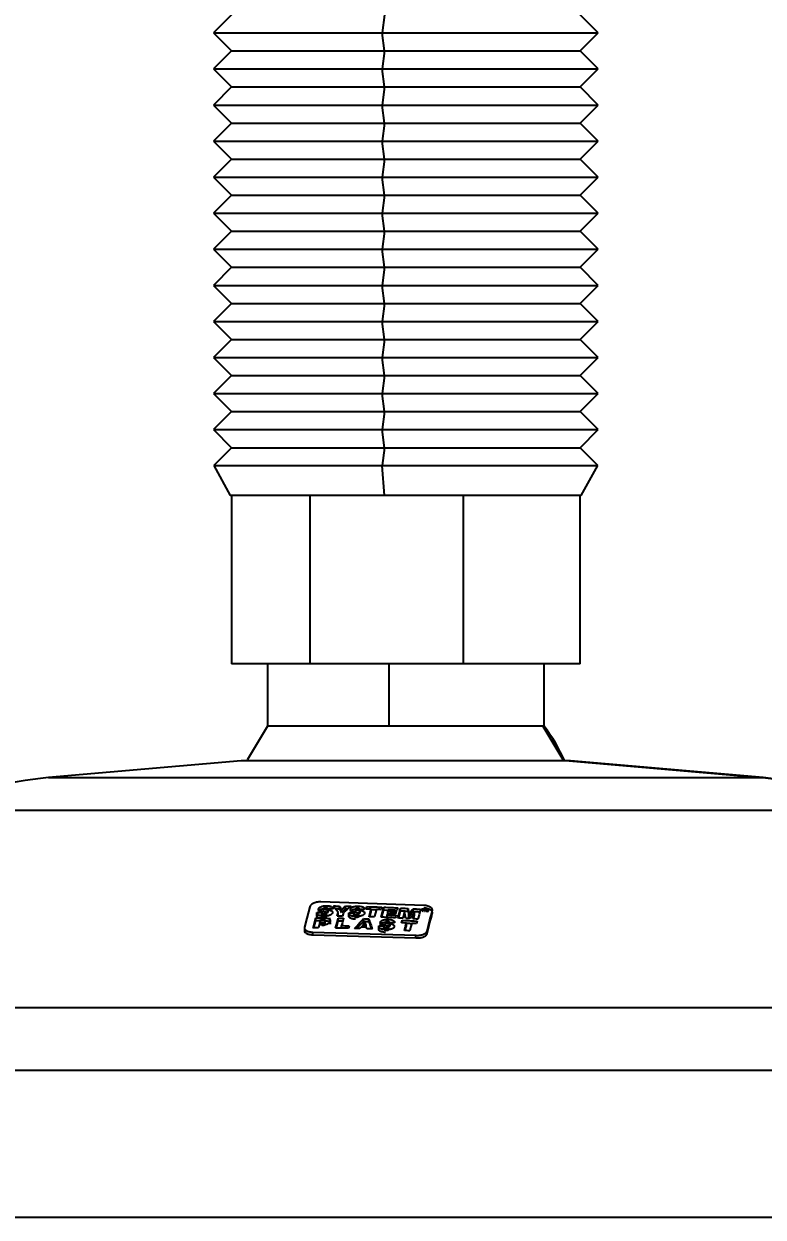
# Model space of a CAD drawing. Header units: millimetres. Extents: x 10 to 584, y 10 to 410.
# Drawn here: x 354.055 to 356.106, y 225.778 to 229.087 of the extents above; entities that cross this region are included whole.
import ezdxf

# ---------------------------------------------------------------- set-up
doc = ezdxf.new("R2010")
doc.units = ezdxf.units.MM
doc.layers.add('2', color=1, linetype='Continuous')
doc.styles.add('SLDTEXTSTYLE0', font='TXT', dxfattribs={"width": 0.7})
doc.dimstyles.new('SLDDIMSTYLE0', dxfattribs={"dimtxt": 3.5, "dimasz": 3.5, "dimexe": 0, "dimexo": 0.0625, "dimgap": 0.875, "dimtad": 1, "dimlfac": 15, "dimrnd": 1e-09, "dimzin": 12, "dimdsep": 46, "dimtxsty": 'SLDTEXTSTYLE0', "dimsah": 1, "dimcen": 0.09, "dimadec": 0, "dimazin": 3, "dimtfac": 1, "dimtofl": 0, "dimtmove": 0, "dimatfit": 3, "dimfxl": 0, "dimfrac": 2, "dimtolj": 1, "dimtzin": 12, "dimarcsym": 0})

# ---------------------------------------------------------------- blocks, each defined once
blk = doc.blocks.new('_D_1')
at = {"layer": '2', "color": 1}
for p, q in [((300.7018, 291.645), (391.2447, 291.645)), ((390.2447, 225.7783), (390.2447, 291.645)), ((264.8185, 225.7783), (391.2447, 225.7783))]:
    blk.add_line(p, q, dxfattribs=at)
for points in [[(390.2447, 291.645), (389.7062, 288.145), (390.7832, 288.145)], [(390.2447, 225.7783), (390.7832, 229.2783), (389.7062, 229.2783)]]:
    blk.add_solid(points, dxfattribs=at)
at = {"layer": '2', "color": 1, "char_height": 3.5, "attachment_point": 1, "rotation": 90, "style": 'SLDTEXTSTYLE0'}
for s, insert in [('50', (385.7184, 263.2932)), ('%%p', (385.733, 259.9537)), ('1000', (385.7184, 248.3064))]:
    blk.add_mtext(s, dxfattribs=dict(at, insert=insert))

msp = doc.modelspace()

# ---------------------------------------------------------------- linework, layer by layer
at = {"color": 7, "linetype": 'Continuous', "lineweight": 25}
for p, q in [((354.63116, 229.11165), (354.58116, 229.06165)), ((355.0554, 229.11165), (355.04929, 229.06165)), ((355.64783, 229.06165), (355.59783, 229.11165)), ((354.58116, 229.06165), (354.63116, 229.01165)), ((354.58116, 229.06165), (355.04929, 229.06165)), ((355.0554, 229.01165), (355.04929, 229.06165)), ((355.04929, 229.06165), (355.64783, 229.06165)), ((355.59783, 229.01165), (355.64783, 229.06165)), ((354.63116, 229.01165), (354.58116, 228.96165)), ((354.63116, 229.01165), (355.0554, 229.01165)), ((355.0554, 229.01165), (355.04929, 228.96165)), ((355.0554, 229.01165), (355.59783, 229.01165)), ((355.64783, 228.96165), (355.59783, 229.01165)), ((354.58116, 228.96165), (354.63116, 228.91165)), ((354.58116, 228.96165), (355.04929, 228.96165)), ((355.04929, 228.96165), (355.64783, 228.96165)), ((355.0554, 228.91165), (355.04929, 228.96165)), ((355.59783, 228.91165), (355.64783, 228.96165)), ((354.63116, 228.91165), (354.58116, 228.86165)), ((354.63116, 228.91165), (355.0554, 228.91165)), ((355.0554, 228.91165), (355.04929, 228.86165)), ((355.0554, 228.91165), (355.59783, 228.91165)), ((355.64783, 228.86165), (355.59783, 228.91165)), ((354.58116, 228.86165), (354.63116, 228.81165)), ((354.58116, 228.86165), (355.04929, 228.86165)), ((355.04929, 228.86165), (355.64783, 228.86165)), ((355.0554, 228.81165), (355.04929, 228.86165)), ((355.59783, 228.81165), (355.64783, 228.86165)), ((354.63116, 228.81165), (354.58116, 228.76165)), ((354.63116, 228.81165), (355.0554, 228.81165)), ((355.0554, 228.81165), (355.04929, 228.76165)), ((355.0554, 228.81165), (355.59783, 228.81165)), ((355.64783, 228.76165), (355.59783, 228.81165)), ((354.58116, 228.76165), (354.63116, 228.71165)), ((354.58116, 228.76165), (355.04929, 228.76165)), ((355.04929, 228.76165), (355.64783, 228.76165)), ((355.0554, 228.71165), (355.04929, 228.76165)), ((355.59783, 228.71165), (355.64783, 228.76165)), ((354.63116, 228.71165), (354.58116, 228.66165)), ((354.63116, 228.71165), (355.0554, 228.71165)), ((355.0554, 228.71165), (355.04929, 228.66165)), ((355.0554, 228.71165), (355.59783, 228.71165)), ((355.64783, 228.66165), (355.59783, 228.71165)), ((354.58116, 228.66165), (354.63116, 228.61165)), ((354.58116, 228.66165), (355.04929, 228.66165)), ((355.0554, 228.61165), (355.04929, 228.66165)), ((355.04929, 228.66165), (355.64783, 228.66165)), ((355.59783, 228.61165), (355.64783, 228.66165)), ((354.63116, 228.61165), (354.58116, 228.56165)), ((354.63116, 228.61165), (355.0554, 228.61165)), ((355.0554, 228.61165), (355.04929, 228.56165)), ((355.0554, 228.61165), (355.59783, 228.61165)), ((355.64783, 228.56165), (355.59783, 228.61165)), ((354.58116, 228.56165), (354.63116, 228.51165)), ((354.58116, 228.56165), (355.04929, 228.56165)), ((355.04929, 228.56165), (355.64783, 228.56165)), ((355.0554, 228.51165), (355.04929, 228.56165)), ((355.59783, 228.51165), (355.64783, 228.56165)), ((354.63116, 228.51165), (354.58116, 228.46165)), ((354.63116, 228.51165), (355.0554, 228.51165)), ((355.0554, 228.51165), (355.04929, 228.46165)), ((355.0554, 228.51165), (355.59783, 228.51165)), ((355.64783, 228.46165), (355.59783, 228.51165)), ((354.58116, 228.46165), (354.63116, 228.41165)), ((354.58116, 228.46165), (355.04929, 228.46165)), ((355.04929, 228.46165), (355.64783, 228.46165)), ((355.0554, 228.41165), (355.04929, 228.46165)), ((355.59783, 228.41165), (355.64783, 228.46165)), ((354.63116, 228.41165), (354.58116, 228.36165)), ((354.63116, 228.41165), (355.0554, 228.41165)), ((355.0554, 228.41165), (355.04929, 228.36165)), ((355.0554, 228.41165), (355.59783, 228.41165)), ((355.64783, 228.36165), (355.59783, 228.41165)), ((354.58116, 228.36165), (354.63116, 228.31165)), ((354.58116, 228.36165), (355.04929, 228.36165)), ((355.04929, 228.36165), (355.64783, 228.36165)), ((355.0554, 228.31165), (355.04929, 228.36165)), ((355.59783, 228.31165), (355.64783, 228.36165)), ((354.63116, 228.31165), (354.58116, 228.26165)), ((354.63116, 228.31165), (355.0554, 228.31165)), ((355.0554, 228.31165), (355.04929, 228.26165)), ((355.0554, 228.31165), (355.59783, 228.31165)), ((355.64783, 228.26165), (355.59783, 228.31165)), ((354.58116, 228.26165), (354.63116, 228.21165)), ((354.58116, 228.26165), (355.04929, 228.26165)), ((355.0554, 228.21165), (355.04929, 228.26165)), ((355.04929, 228.26165), (355.64783, 228.26165)), ((355.59783, 228.21165), (355.64783, 228.26165)), ((354.63116, 228.21165), (354.58116, 228.16165)), ((354.63116, 228.21165), (355.0554, 228.21165)), ((355.0554, 228.21165), (355.04929, 228.16165)), ((355.0554, 228.21165), (355.59783, 228.21165)), ((355.64783, 228.16165), (355.59783, 228.21165)), ((354.58116, 228.16165), (354.63116, 228.11165)), ((354.58116, 228.16165), (355.04929, 228.16165)), ((355.04929, 228.16165), (355.64783, 228.16165)), ((355.0554, 228.11165), (355.04929, 228.16165)), ((355.59783, 228.11165), (355.64783, 228.16165)), ((354.63116, 228.11165), (354.58116, 228.06165)), ((354.63116, 228.11165), (355.0554, 228.11165)), ((355.0554, 228.11165), (355.04929, 228.06165)), ((355.0554, 228.11165), (355.59783, 228.11165)), ((355.64783, 228.06165), (355.59783, 228.11165)), ((354.58116, 228.06165), (354.63116, 228.01165)), ((354.58116, 228.06165), (355.04929, 228.06165)), ((355.0554, 228.01165), (355.04929, 228.06165)), ((355.04929, 228.06165), (355.64783, 228.06165)), ((355.59783, 228.01165), (355.64783, 228.06165)), ((354.63116, 228.01165), (354.58116, 227.96165)), ((354.63116, 228.01165), (355.0554, 228.01165)), ((355.0554, 228.01165), (355.04929, 227.96165)), ((355.0554, 228.01165), (355.59783, 228.01165)), ((355.64783, 227.96165), (355.59783, 228.01165)), ((354.58116, 227.96165), (354.63116, 227.91165)), ((354.58116, 227.96165), (355.04929, 227.96165)), ((355.04929, 227.96165), (355.64783, 227.96165)), ((355.0554, 227.91165), (355.04929, 227.96165)), ((355.59783, 227.91165), (355.64783, 227.96165)), ((354.63116, 227.91165), (354.58184, 227.86233)), ((354.63116, 227.91165), (355.0554, 227.91165)), ((355.0554, 227.91165), (355.04937, 227.86233)), ((355.0554, 227.91165), (355.59783, 227.91165)), ((355.64714, 227.86233), (355.59783, 227.91165)), ((354.58184, 227.86233), (354.62783, 227.77938)), ((354.58184, 227.86233), (355.04937, 227.86233)), ((355.05499, 227.77938), (355.04937, 227.86233)), ((355.04937, 227.86233), (355.64714, 227.86233)), ((355.60116, 227.77938), (355.64714, 227.86233)), ((355.05499, 227.77938), (354.62783, 227.77938)), ((354.63116, 227.77938), (354.63116, 227.31271)), ((354.84903, 227.31271), (354.84903, 227.77938)), ((355.60116, 227.77938), (355.05499, 227.77938)), ((355.27399, 227.77938), (355.27399, 227.31271)), ((355.59783, 227.31271), (355.59783, 227.77938)), ((354.84903, 227.31271), (354.63116, 227.31271)), ((354.73116, 227.31271), (354.73116, 227.13938)), ((355.27399, 227.31271), (354.84903, 227.31271)), ((355.06763, 227.31271), (355.06763, 227.13938)), ((355.59783, 227.31271), (355.27399, 227.31271)), ((355.49783, 227.13938), (355.49783, 227.31271)), ((355.06763, 227.13938), (354.73116, 227.13938)), ((355.49495, 227.13938), (355.06763, 227.13938)), ((355.49783, 227.13938), (355.49495, 227.13938)), ((354.65788, 227.04353), (354.12348, 226.99678)), ((355.56768, 227.04353), (354.65788, 227.04353)), ((355.56768, 227.04353), (356.09807, 226.99678)), ((355.57111, 227.04353), (355.56768, 227.04353)), ((356.1055, 226.99678), (355.57111, 227.04353)), ((354.86801, 226.61533), (354.86801, 226.62269)), ((354.86958, 226.62279), (354.86958, 226.61702)), ((355.16476, 226.64272), (354.87878, 226.65257)), ((354.88262, 226.62177), (354.88262, 226.61442)), ((354.88279, 226.61351), (354.88279, 226.62087)), ((354.88668, 226.62642), (354.88668, 226.63378)), ((354.89962, 226.62288), (354.89962, 226.63024)), ((354.92388, 226.61309), (354.92654, 226.62331)), ((354.92654, 226.61596), (354.92654, 226.62331)), ((354.93056, 226.63349), (354.93056, 226.64085)), ((354.93586, 226.62317), (354.93586, 226.63053)), ((354.94126, 226.62312), (354.9386, 226.6129)), ((354.94682, 226.63327), (354.94682, 226.64062)), ((354.94682, 226.63327), (354.95388, 226.63315)), ((354.95663, 226.6146), (354.95663, 226.62195)), ((354.9582, 226.62206), (354.9582, 226.61668)), ((354.9753, 226.62533), (354.9753, 226.63269)), ((354.98824, 226.6215), (354.98824, 226.62885)), ((355.00468, 226.63214), (355.00652, 226.63924)), ((355.00652, 226.63188), (355.00652, 226.63924)), ((355.01806, 226.62436), (355.01806, 226.63171)), ((355.05312, 226.63019), (355.05312, 226.63755)), ((355.05312, 226.63019), (355.06595, 226.62962)), ((355.066, 226.62982), (355.0651, 226.62638)), ((355.0651, 226.61972), (355.0651, 226.62638)), ((355.0998, 226.62797), (355.0998, 226.63532)), ((355.1112, 226.62467), (355.10651, 226.607)), ((355.11494, 226.60652), (355.1112, 226.62467)), ((355.12075, 226.6268), (355.12075, 226.63415)), ((355.13454, 226.62597), (355.13454, 226.63333)), ((355.13898, 226.62302), (355.13884, 226.62303)), ((355.13898, 226.61567), (355.13898, 226.62302)), ((355.15836, 226.63212), (355.15815, 226.63131)), ((355.15836, 226.63129), (355.15836, 226.63212)), ((355.1612, 226.62706), (355.1612, 226.6311)), ((355.16631, 226.63075), (355.16653, 226.63155)), ((355.16784, 226.6266), (355.16784, 226.63146)), ((355.1695, 226.63031), (355.17053, 226.62641)), ((355.17194, 226.62785), (355.17095, 226.63124)), ((355.17095, 226.62638), (355.17095, 226.63124)), ((355.17194, 226.62631), (355.17194, 226.62785)), ((355.17465, 226.62879), (355.17465, 226.63098)), ((355.17557, 226.62605), (355.17557, 226.62988)), ((355.18805, 226.61968), (355.18805, 226.62703)), ((354.85763, 226.57994), (354.86484, 226.6077)), ((354.85954, 226.57995), (354.86484, 226.60035)), ((354.86484, 226.60035), (354.86484, 226.6077)), ((354.86484, 226.60035), (354.87766, 226.60035)), ((354.87454, 226.58835), (354.87236, 226.57995)), ((354.87772, 226.60059), (354.87625, 226.59496)), ((354.87625, 226.58835), (354.87625, 226.59496)), ((354.88831, 226.60033), (354.88947, 226.60033)), ((354.88947, 226.60033), (354.88947, 226.60769)), ((354.89054, 226.59052), (354.89054, 226.59787)), ((354.90419, 226.59745), (354.90419, 226.60779)), ((354.92579, 226.61307), (354.92654, 226.61596)), ((354.92687, 226.60003), (354.92687, 226.60738)), ((354.97123, 226.62072), (354.97123, 226.61337)), ((354.97141, 226.61246), (354.97141, 226.61981)), ((354.98466, 226.61264), (354.98466, 226.62)), ((354.99515, 226.58204), (354.99515, 226.58803)), ((354.99724, 226.59855), (354.99724, 226.60591)), ((355.00213, 226.59642), (355.00199, 226.59642)), ((355.00419, 226.58177), (355.00419, 226.58775)), ((355.01163, 226.59811), (355.01163, 226.60546)), ((355.05812, 226.58893), (355.05812, 226.59629)), ((355.06338, 226.6198), (355.06249, 226.61636)), ((355.06249, 226.609), (355.06249, 226.61636)), ((355.06805, 226.58966), (355.06805, 226.59278)), ((355.06922, 226.5887), (355.06922, 226.59255)), ((355.07106, 226.58482), (355.07106, 226.59218)), ((355.10462, 226.59405), (355.10462, 226.6014)), ((355.11616, 226.58623), (355.11616, 226.59359)), ((355.12334, 226.61755), (355.12347, 226.61755)), ((355.12334, 226.6102), (355.12334, 226.61755)), ((355.12334, 226.6102), (355.12347, 226.61019)), ((355.12347, 226.61019), (355.12347, 226.61755)), ((354.85678, 226.56867), (355.14276, 226.55967)), ((354.85678, 226.56131), (354.85678, 226.56867)), ((354.85678, 226.56131), (355.14276, 226.55231)), ((354.93623, 226.57919), (354.93623, 226.58654)), ((354.95738, 226.58616), (354.95553, 226.57905)), ((355.03945, 226.57855), (355.03945, 226.58591)), ((355.04102, 226.58602), (355.04102, 226.58059)), ((355.05405, 226.58438), (355.05405, 226.57702)), ((355.05423, 226.5761), (355.05423, 226.58346)), ((355.06748, 226.57602), (355.06748, 226.58338)), ((355.14276, 226.55231), (355.14276, 226.55967)), ((355.17334, 226.56427), (355.17334, 226.57162)), ((352.64178, 226.35981), (357.42439, 226.35981)), ((352.44783, 226.18554), (357.76115, 226.18554)), ((352.44783, 225.77832), (357.76115, 225.77832))]:
    msp.add_line(p, q, dxfattribs=at)
at = {"color": 59, "linetype": 'Continuous', "lineweight": 25}
for p, q in [((354.12348, 226.99678), (356.09807, 226.99678)), ((356.09807, 226.99678), (356.1055, 226.99678)), ((353.78802, 226.90689), (356.43101, 226.90689)), ((354.98273, 226.63428), (354.98273, 226.64056)), ((354.88194, 226.58833), (354.88194, 226.59494)), ((354.88929, 226.61288), (354.88929, 226.61883)), ((354.97791, 226.61164), (354.97791, 226.61763)), ((355.06555, 226.59773), (355.06555, 226.60402)), ((355.06073, 226.57514), (355.06073, 226.58114))]:
    msp.add_line(p, q, dxfattribs=at)
at = {"color": 7, "linetype": 'Continuous', "lineweight": 25, "flags": 128}
for points in [[(354.73116, 227.13938), (354.67563, 227.0475), (354.67382, 227.04353)], [(354.84819, 226.63854), (354.83996, 226.60714), (354.83349, 226.58246)], [(355.0127, 226.61112), (355.0157, 226.62265), (355.01806, 226.63171)], [(355.0146, 226.61106), (355.0157, 226.6153), (355.01806, 226.62436)], [(355.03279, 226.63119), (355.02978, 226.61967), (355.02742, 226.61061)], [(355.04591, 226.6099), (355.04995, 226.62538), (355.05312, 226.63755)], [(355.04801, 226.63776), (355.04698, 226.63379), (355.04617, 226.63067)], [(355.04781, 226.60982), (355.04995, 226.61803), (355.05312, 226.63019)], [(355.08765, 226.6253), (355.08669, 226.62162), (355.08593, 226.61873)], [(355.09267, 226.6357), (355.09164, 226.63174), (355.09082, 226.62863)], [(355.0926, 226.60774), (355.09663, 226.62319), (355.0998, 226.63532)], [(355.09449, 226.60764), (355.09663, 226.61583), (355.0998, 226.62797)], [(355.12075, 226.63415), (355.1222, 226.62486), (355.12334, 226.61755)], [(355.12075, 226.6268), (355.1222, 226.6175), (355.12334, 226.6102)], [(355.13435, 226.60538), (355.13694, 226.61526), (355.13898, 226.62302)], [(355.15548, 226.63198), (355.15145, 226.61659), (355.14827, 226.6045)], [(355.1612, 226.6311), (355.16061, 226.62888), (355.16015, 226.62713)], [(355.16222, 226.62699), (355.16281, 226.62921), (355.16327, 226.63096)], [(355.16784, 226.63146), (355.16713, 226.62879), (355.16657, 226.62669)], [(355.1685, 226.62655), (355.16906, 226.62866), (355.1695, 226.63031)], [(355.17465, 226.63098), (355.17314, 226.62923), (355.17194, 226.62785)], [(355.17253, 226.62627), (355.17423, 226.62829), (355.17557, 226.62988)], [(355.17557, 226.62988), (355.17501, 226.62777), (355.17457, 226.62612)], [(355.1765, 226.62598), (355.17721, 226.62865), (355.17777, 226.63075)], [(354.91966, 226.57963), (354.9237, 226.59517), (354.92687, 226.60738)], [(354.92157, 226.57961), (354.9237, 226.58782), (354.92687, 226.60003)], [(354.94159, 226.60717), (354.93859, 226.59562), (354.93623, 226.58654)], [(355.00199, 226.59642), (354.99816, 226.59172), (354.99515, 226.58803)], [(355.00419, 226.58775), (355.00303, 226.5926), (355.00213, 226.59642)], [(355.08805, 226.61514), (355.08701, 226.61118), (355.0862, 226.60807)], [(355.10278, 226.59433), (355.10381, 226.59829), (355.10462, 226.6014)], [(355.1108, 226.5731), (355.1138, 226.58457), (355.11616, 226.59359)], [(355.13088, 226.59272), (355.12788, 226.58126), (355.12552, 226.57225)], [(355.13625, 226.60526), (355.13694, 226.6079), (355.13898, 226.61567)], [(355.14611, 226.59894), (355.14508, 226.59499), (355.14427, 226.59189)], [(354.99039, 226.58218), (354.98862, 226.58), (354.98723, 226.57828)], [(355.00656, 226.5777), (355.00602, 226.57995), (355.00558, 226.58172)], [(355.11269, 226.57299), (355.1138, 226.57722), (355.11616, 226.58623)]]:
    msp.add_lwpolyline(points, dxfattribs=at)
at = {"color": 59, "linetype": 'Continuous', "lineweight": 25, "flags": 128}
msp.add_lwpolyline([(355.49495, 227.13938), (355.55006, 227.0475), (355.55186, 227.04353)], dxfattribs=at)
at = {"color": 7, "linetype": 'Continuous', "lineweight": 25}
for centre, radius, start, end in [((355.11449, 226.84498), 0.48333, 24.25433, 37.52351), ((354.21064, 226.00058), 1, 95, 115), ((356.01133, 226.01393), 0.98667, 64.82693, 84.95664), ((356.01835, 226.00058), 1, 65, 85)]:
    msp.add_arc(centre, radius, start, end, dxfattribs=at)
for points, knots in [([(354.87878, 226.65257), (354.87685, 226.6525), (354.87291, 226.65237), (354.86722, 226.65134), (354.86198, 226.64988), (354.85615, 226.6474), (354.85045, 226.64359), (354.84896, 226.64025), (354.84819, 226.63854)], [0, 0, 0, 0, 0.12241601, 0.2493153, 0.37364096, 0.5005524, 0.74377042, 1, 1, 1, 1]), ([(354.88643, 226.6127), (354.88495, 226.61274), (354.88199, 226.61281), (354.87787, 226.61342), (354.87422, 226.61433), (354.87137, 226.61557), (354.86939, 226.61704), (354.86767, 226.61938), (354.86787, 226.62133), (354.86801, 226.62269)], [0, 0, 0, 0, 0.126192, 0.2516187, 0.3777705, 0.500008, 0.6132706, 0.7317359, 1, 1, 1, 1]), ([(354.86801, 226.62269), (354.87076, 226.62269), (354.87566, 226.6227), (354.88057, 226.6227), (354.88273, 226.6227)], [0, 0, 0, 0, 0.56, 1, 1, 1, 1]), ([(354.88656, 226.62456), (354.88453, 226.6249), (354.88049, 226.62558), (354.87602, 226.62686), (354.87371, 226.62833), (354.87221, 226.63008), (354.87236, 226.63157), (354.87246, 226.63261)], [0, 0, 0, 0, 0.2516832, 0.4999401, 0.6151977, 0.7337479, 1, 1, 1, 1]), ([(354.87246, 226.63261), (354.87297, 226.63384), (354.87392, 226.63616), (354.87788, 226.63878), (354.88212, 226.64031), (354.88591, 226.64115), (354.88998, 226.64169), (354.89273, 226.64175), (354.89411, 226.64177)], [0, 0, 0, 0, 0.2668211, 0.4993242, 0.6216487, 0.7481409, 0.873413, 1, 1, 1, 1]), ([(354.87246, 226.62525), (354.87297, 226.62649), (354.87392, 226.6288), (354.87788, 226.63143), (354.88212, 226.63295), (354.88591, 226.63379), (354.88998, 226.63433), (354.89273, 226.63439), (354.89411, 226.63442)], [0, 0, 0, 0, 0.2668554, 0.4993268, 0.621701, 0.7481427, 0.8734404, 1, 1, 1, 1]), ([(354.88273, 226.6227), (354.88266, 226.62235), (354.88254, 226.62174), (354.88272, 226.62114), (354.88279, 226.62087)], [0, 0, 0, 0, 0.5598278, 1, 1, 1, 1]), ([(354.88279, 226.62087), (354.88297, 226.62056), (354.88331, 226.61997), (354.88475, 226.61929), (354.88682, 226.6189), (354.88842, 226.61886), (354.88929, 226.61883)], [0, 0, 0, 0, 0.247108, 0.4750844, 0.7166977, 1, 1, 1, 1]), ([(354.91099, 226.62214), (354.91042, 226.62078), (354.9096, 226.61882), (354.90643, 226.61653), (354.90345, 226.61512), (354.89972, 226.61399), (354.894, 226.61292), (354.88944, 226.61279), (354.88643, 226.6127)], [0, 0, 0, 0, 0.2667815, 0.3850334, 0.4996885, 0.6220158, 0.7500605, 1, 1, 1, 1]), ([(354.89604, 226.62134), (354.89606, 226.62159), (354.89608, 226.62197), (354.89567, 226.6224), (354.89474, 226.62296), (354.89158, 226.62369), (354.88857, 226.62421), (354.88656, 226.62456)], [0, 0, 0, 0, 0.1318527, 0.1915092, 0.2502686, 0.4998941, 1, 1, 1, 1]), ([(354.89245, 226.63563), (354.89175, 226.63562), (354.89045, 226.63559), (354.88887, 226.6353), (354.88787, 226.63496), (354.88727, 226.63461), (354.88685, 226.63421), (354.88674, 226.63393), (354.88668, 226.63378)], [0, 0, 0, 0, 0.2671369, 0.4993886, 0.6202907, 0.7388984, 0.8631467, 1, 1, 1, 1]), ([(354.88668, 226.63378), (354.88669, 226.63363), (354.8867, 226.63334), (354.88715, 226.63279), (354.88876, 226.63202), (354.89319, 226.63119), (354.89705, 226.63062), (354.89962, 226.63024)], [0, 0, 0, 0, 0.0606095, 0.1205662, 0.2505845, 0.5004387, 1, 1, 1, 1]), ([(354.88668, 226.62642), (354.88669, 226.62628), (354.8867, 226.62599), (354.88715, 226.62543), (354.88876, 226.62466), (354.89319, 226.62384), (354.89705, 226.62326), (354.89962, 226.62288)], [0, 0, 0, 0, 0.0606419, 0.1206085, 0.2505912, 0.5004432, 1, 1, 1, 1]), ([(354.88929, 226.61883), (354.89015, 226.61886), (354.8914, 226.61889), (354.89294, 226.61918), (354.89392, 226.61946), (354.89475, 226.61983), (354.89564, 226.62044), (354.89588, 226.62097), (354.89604, 226.62134)], [0, 0, 0, 0, 0.2632774, 0.3826026, 0.4997449, 0.6153904, 0.7337444, 1, 1, 1, 1]), ([(354.89662, 226.63492), (354.89595, 226.63515), (354.89475, 226.63556), (354.89315, 226.63561), (354.89245, 226.63563)], [0, 0, 0, 0, 0.5585127, 1, 1, 1, 1]), ([(354.89411, 226.64177), (354.89685, 226.64168), (354.90099, 226.64153), (354.90568, 226.64043), (354.90841, 226.63929), (354.91028, 226.63791), (354.91191, 226.63573), (354.91179, 226.6339), (354.91171, 226.63261)], [0, 0, 0, 0, 0.2491985, 0.3760112, 0.499465, 0.6103217, 0.7281128, 1, 1, 1, 1]), ([(354.89778, 226.6327), (354.89787, 226.63292), (354.89804, 226.63334), (354.89791, 226.63395), (354.89746, 226.63449), (354.8969, 226.63478), (354.89662, 226.63492)], [0, 0, 0, 0, 0.27411538, 0.52259245, 0.75927174, 1, 1, 1, 1]), ([(354.89778, 226.62534), (354.89787, 226.62556), (354.89804, 226.62599), (354.89791, 226.6266), (354.89746, 226.62714), (354.8969, 226.62742), (354.89662, 226.62756)], [0, 0, 0, 0, 0.2741154, 0.5225924, 0.7592717, 1, 1, 1, 1]), ([(354.91171, 226.63261), (354.90911, 226.63263), (354.90446, 226.63266), (354.89982, 226.63269), (354.89778, 226.6327)], [0, 0, 0, 0, 0.56, 1, 1, 1, 1]), ([(354.89962, 226.63024), (354.90159, 226.62984), (354.90522, 226.62912), (354.90931, 226.6273), (354.91132, 226.62488), (354.91111, 226.6231), (354.91099, 226.62214)], [0, 0, 0, 0, 0.2706987, 0.4978774, 0.7315413, 1, 1, 1, 1]), ([(354.9143, 226.64101), (354.91733, 226.64098), (354.92275, 226.64094), (354.92817, 226.64087), (354.93056, 226.64085)], [0, 0, 0, 0, 0.5599999, 1, 1, 1, 1]), ([(354.92654, 226.62331), (354.92425, 226.62662), (354.92017, 226.63252), (354.91609, 226.63841), (354.9143, 226.64101)], [0, 0, 0, 0, 0.56, 1, 1, 1, 1]), ([(354.91942, 226.6336), (354.92075, 226.63359), (354.92446, 226.63356), (354.92817, 226.63352), (354.93056, 226.63349)], [0, 0, 0, 0, 0.3574038, 1, 1, 1, 1]), ([(354.93056, 226.64085), (354.93155, 226.63892), (354.93332, 226.63548), (354.93508, 226.63204), (354.93586, 226.63053)], [0, 0, 0, 0, 0.56, 1, 1, 1, 1]), ([(354.93056, 226.63349), (354.93155, 226.63156), (354.93332, 226.62813), (354.93508, 226.62468), (354.93586, 226.62317)], [0, 0, 0, 0, 0.56, 1, 1, 1, 1]), ([(354.93586, 226.63053), (354.93791, 226.63241), (354.94156, 226.63578), (354.94521, 226.63914), (354.94682, 226.64062)], [0, 0, 0, 0, 0.56, 1, 1, 1, 1]), ([(354.93586, 226.62317), (354.93791, 226.62506), (354.94156, 226.62842), (354.94521, 226.63179), (354.94682, 226.63327)], [0, 0, 0, 0, 0.56, 1, 1, 1, 1]), ([(354.96294, 226.64034), (354.95889, 226.63713), (354.95166, 226.63139), (354.94444, 226.62565), (354.94126, 226.62312)], [0, 0, 0, 0, 0.56, 1, 1, 1, 1]), ([(354.94682, 226.64062), (354.94983, 226.64057), (354.9552, 226.64049), (354.96057, 226.64038), (354.96294, 226.64034)], [0, 0, 0, 0, 0.5599999, 1, 1, 1, 1]), ([(354.97504, 226.61152), (354.97356, 226.61159), (354.9706, 226.61174), (354.96648, 226.61243), (354.96284, 226.61342), (354.95908, 226.61515), (354.95623, 226.61806), (354.95649, 226.62059), (354.95663, 226.62195)], [0, 0, 0, 0, 0.1262552, 0.2518801, 0.378142, 0.5006383, 0.731791, 1, 1, 1, 1]), ([(354.95663, 226.62195), (354.95938, 226.6219), (354.96428, 226.62181), (354.96919, 226.6217), (354.97135, 226.62165)], [0, 0, 0, 0, 0.5599999, 1, 1, 1, 1]), ([(354.97518, 226.62344), (354.97315, 226.62382), (354.96911, 226.62459), (354.96465, 226.62597), (354.96233, 226.6275), (354.96083, 226.62929), (354.96097, 226.63079), (354.96107, 226.63182)], [0, 0, 0, 0, 0.2516907, 0.4999317, 0.6154613, 0.7341317, 1, 1, 1, 1]), ([(354.96107, 226.63182), (354.96158, 226.63305), (354.96254, 226.63536), (354.9665, 226.63791), (354.97074, 226.63935), (354.97453, 226.64011), (354.97861, 226.64056), (354.98135, 226.64056), (354.98273, 226.64056)], [0, 0, 0, 0, 0.2671038, 0.4993335, 0.6215381, 0.7480786, 0.8733182, 1, 1, 1, 1]), ([(354.96107, 226.62447), (354.96158, 226.6257), (354.96253, 226.628), (354.9665, 226.63055), (354.97074, 226.632), (354.97453, 226.63275), (354.97861, 226.63321), (354.98135, 226.6332), (354.98273, 226.6332)], [0, 0, 0, 0, 0.2671383, 0.4993361, 0.6215904, 0.7480804, 0.8733457, 1, 1, 1, 1]), ([(354.97135, 226.62165), (354.97128, 226.6213), (354.97116, 226.62069), (354.97133, 226.62008), (354.97141, 226.61981)], [0, 0, 0, 0, 0.5598155, 1, 1, 1, 1]), ([(354.98466, 226.62), (354.98468, 226.62025), (354.9847, 226.62063), (354.98429, 226.62108), (354.98335, 226.62165), (354.9802, 226.62245), (354.97719, 226.62304), (354.97518, 226.62344)], [0, 0, 0, 0, 0.1310667, 0.1909439, 0.2503518, 0.5000061, 1, 1, 1, 1]), ([(354.98107, 226.63443), (354.98037, 226.63443), (354.97907, 226.63443), (354.97749, 226.63417), (354.97648, 226.63385), (354.97588, 226.63352), (354.97547, 226.63312), (354.97536, 226.63284), (354.9753, 226.63269)], [0, 0, 0, 0, 0.2673154, 0.4992525, 0.6208944, 0.739622, 0.8635838, 1, 1, 1, 1]), ([(354.9753, 226.63269), (354.97531, 226.63254), (354.97532, 226.63225), (354.97577, 226.63169), (354.97737, 226.63088), (354.9818, 226.62995), (354.98566, 226.62929), (354.98824, 226.62885)], [0, 0, 0, 0, 0.0604869, 0.1204317, 0.2505875, 0.5004791, 1, 1, 1, 1]), ([(354.9753, 226.62533), (354.97531, 226.62519), (354.97532, 226.6249), (354.97577, 226.62433), (354.97737, 226.62352), (354.9818, 226.6226), (354.98566, 226.62194), (354.98824, 226.6215)], [0, 0, 0, 0, 0.0605192, 0.1204738, 0.2505941, 0.5004835, 1, 1, 1, 1]), ([(354.98524, 226.63362), (354.98457, 226.63386), (354.98337, 226.6343), (354.98177, 226.63439), (354.98107, 226.63443)], [0, 0, 0, 0, 0.5585729, 1, 1, 1, 1]), ([(354.98273, 226.64056), (354.98548, 226.6404), (354.98962, 226.64016), (354.9943, 226.63896), (354.99702, 226.63775), (354.99889, 226.63633), (355.00052, 226.63411), (355.00041, 226.63227), (355.00032, 226.63098)], [0, 0, 0, 0, 0.2492295, 0.3759868, 0.4994837, 0.6104815, 0.7283475, 1, 1, 1, 1]), ([(354.9864, 226.63136), (354.98649, 226.63157), (354.98665, 226.63198), (354.98654, 226.63258), (354.98611, 226.63315), (354.98553, 226.63346), (354.98524, 226.63362)], [0, 0, 0, 0, 0.2603379, 0.4994505, 0.7482549, 1, 1, 1, 1]), ([(354.9864, 226.62401), (354.98649, 226.62422), (354.98666, 226.62462), (354.98654, 226.62523), (354.98611, 226.6258), (354.98553, 226.62611), (354.98524, 226.62626)], [0, 0, 0, 0, 0.2620189, 0.4995342, 0.7496939, 1, 1, 1, 1]), ([(355.00032, 226.63098), (354.99772, 226.63105), (354.99308, 226.63119), (354.98844, 226.63131), (354.9864, 226.63136)], [0, 0, 0, 0, 0.56, 1, 1, 1, 1]), ([(354.98824, 226.62885), (354.99021, 226.62842), (354.99384, 226.62761), (354.99792, 226.6257), (354.99994, 226.62323), (354.99972, 226.62144), (354.99961, 226.62048)], [0, 0, 0, 0, 0.2705714, 0.4978164, 0.7323808, 1, 1, 1, 1]), ([(355.01806, 226.63171), (355.01556, 226.63179), (355.0111, 226.63194), (355.00664, 226.63208), (355.00468, 226.63214)], [0, 0, 0, 0, 0.56, 1, 1, 1, 1]), ([(355.00652, 226.63924), (355.01427, 226.63899), (355.0281, 226.63855), (355.04193, 226.638), (355.04801, 226.63776)], [0, 0, 0, 0, 0.5599994, 1, 1, 1, 1]), ([(355.01806, 226.6315), (355.02196, 226.63137), (355.02685, 226.63122), (355.03174, 226.63103), (355.03273, 226.63099)], [0, 0, 0, 0, 0.7971182, 1, 1, 1, 1]), ([(355.04617, 226.63067), (355.04367, 226.63077), (355.03921, 226.63095), (355.03475, 226.63112), (355.03279, 226.63119)], [0, 0, 0, 0, 0.56, 1, 1, 1, 1]), ([(355.05312, 226.63755), (355.0605, 226.63723), (355.07369, 226.63666), (355.08687, 226.63599), (355.09267, 226.6357)], [0, 0, 0, 0, 0.5599994, 1, 1, 1, 1]), ([(355.0651, 226.62638), (355.06931, 226.62619), (355.07683, 226.62584), (355.08434, 226.62547), (355.08765, 226.6253)], [0, 0, 0, 0, 0.56, 1, 1, 1, 1]), ([(355.09082, 226.62863), (355.08619, 226.62886), (355.07792, 226.62928), (355.06964, 226.62966), (355.066, 226.62982)], [0, 0, 0, 0, 0.56, 1, 1, 1, 1]), ([(355.0998, 226.63532), (355.10372, 226.63511), (355.1107, 226.63474), (355.11768, 226.63433), (355.12075, 226.63415)], [0, 0, 0, 0, 0.56, 1, 1, 1, 1]), ([(355.0998, 226.62797), (355.10372, 226.62776), (355.1107, 226.62738), (355.11768, 226.62698), (355.12075, 226.6268)], [0, 0, 0, 0, 0.5599993, 1, 1, 1, 1]), ([(355.12347, 226.61755), (355.12554, 226.62049), (355.12923, 226.62576), (355.13291, 226.63101), (355.13454, 226.63333)], [0, 0, 0, 0, 0.56, 1, 1, 1, 1]), ([(355.12347, 226.61019), (355.12554, 226.61314), (355.12923, 226.6184), (355.13291, 226.62366), (355.13454, 226.62597)], [0, 0, 0, 0, 0.56, 1, 1, 1, 1]), ([(355.13884, 226.62303), (355.13643, 226.61983), (355.13212, 226.61412), (355.12782, 226.6084), (355.12592, 226.60589)], [0, 0, 0, 0, 0.56, 1, 1, 1, 1]), ([(355.13454, 226.63333), (355.13845, 226.63308), (355.14543, 226.63265), (355.15241, 226.63218), (355.15548, 226.63198)], [0, 0, 0, 0, 0.56, 1, 1, 1, 1]), ([(355.13454, 226.62597), (355.13845, 226.62573), (355.1448, 226.62533), (355.15115, 226.62491), (355.15359, 226.62475)], [0, 0, 0, 0, 0.615789, 1, 1, 1, 1]), ([(355.15815, 226.63131), (355.15872, 226.63127), (355.15973, 226.6312), (355.16075, 226.63113), (355.1612, 226.6311)], [0, 0, 0, 0, 0.56000506, 1, 1, 1, 1]), ([(355.16653, 226.63155), (355.165, 226.63166), (355.16228, 226.63185), (355.15956, 226.63203), (355.15836, 226.63212)], [0, 0, 0, 0, 0.5599947, 1, 1, 1, 1]), ([(355.16015, 226.62713), (355.16053, 226.6271), (355.16122, 226.62706), (355.16192, 226.62701), (355.16222, 226.62699)], [0, 0, 0, 0, 0.5600035, 1, 1, 1, 1]), ([(355.16327, 226.63096), (355.16384, 226.63092), (355.16485, 226.63085), (355.16587, 226.63078), (355.16631, 226.63075)], [0, 0, 0, 0, 0.56000504, 1, 1, 1, 1]), ([(355.18805, 226.62703), (355.18818, 226.62874), (355.18845, 226.63211), (355.18471, 226.63616), (355.18019, 226.63895), (355.17573, 226.64073), (355.17058, 226.64212), (355.16667, 226.64253), (355.16476, 226.64272)], [0, 0, 0, 0, 0.2539838, 0.4983306, 0.6250056, 0.7493344, 0.877269, 1, 1, 1, 1]), ([(355.18805, 226.61968), (355.18818, 226.62139), (355.18845, 226.62475), (355.18471, 226.62881), (355.18018, 226.6316), (355.17572, 226.63337), (355.17058, 226.63476), (355.16667, 226.63517), (355.16476, 226.63537)], [0, 0, 0, 0, 0.2540152, 0.4983329, 0.625059, 0.7493364, 0.8772935, 1, 1, 1, 1]), ([(355.16657, 226.62669), (355.16693, 226.62666), (355.16758, 226.62662), (355.16822, 226.62657), (355.1685, 226.62655)], [0, 0, 0, 0, 0.5600032, 1, 1, 1, 1]), ([(355.17095, 226.63124), (355.17037, 226.63128), (355.16933, 226.63136), (355.1683, 226.63143), (355.16784, 226.63146)], [0, 0, 0, 0, 0.55999486, 1, 1, 1, 1]), ([(355.17053, 226.62641), (355.17091, 226.62638), (355.17157, 226.62633), (355.17224, 226.62629), (355.17253, 226.62627)], [0, 0, 0, 0, 0.5600033, 1, 1, 1, 1]), ([(355.17334, 226.57162), (355.17609, 226.58197), (355.18099, 226.60045), (355.18589, 226.61891), (355.18805, 226.62703)], [0, 0, 0, 0, 0.56, 1, 1, 1, 1]), ([(355.17457, 226.62612), (355.17493, 226.62609), (355.17557, 226.62605), (355.17622, 226.626), (355.1765, 226.62598)], [0, 0, 0, 0, 0.5600032, 1, 1, 1, 1]), ([(355.17777, 226.63075), (355.17718, 226.63079), (355.17615, 226.63087), (355.17511, 226.63094), (355.17465, 226.63098)], [0, 0, 0, 0, 0.55999487, 1, 1, 1, 1]), ([(354.86484, 226.6077), (354.86944, 226.60771), (354.87765, 226.60772), (354.88586, 226.6077), (354.88947, 226.60769)], [0, 0, 0, 0, 0.56, 1, 1, 1, 1]), ([(354.88643, 226.60534), (354.88495, 226.60538), (354.88199, 226.60546), (354.87787, 226.60606), (354.87422, 226.60697), (354.87137, 226.60821), (354.86939, 226.60969), (354.86767, 226.61202), (354.86787, 226.61398), (354.86801, 226.61533)], [0, 0, 0, 0, 0.1262192, 0.2516207, 0.3778241, 0.500011, 0.6132956, 0.7317693, 1, 1, 1, 1]), ([(354.86958, 226.61534), (354.8718, 226.61534), (354.87619, 226.61535), (354.88057, 226.61534), (354.88273, 226.61534)], [0, 0, 0, 0, 0.5075153, 1, 1, 1, 1]), ([(354.88324, 226.58833), (354.88161, 226.58833), (354.87871, 226.58834), (354.87581, 226.58835), (354.87454, 226.58835)], [0, 0, 0, 0, 0.56, 1, 1, 1, 1]), ([(354.87625, 226.59496), (354.87732, 226.59496), (354.87921, 226.59495), (354.88111, 226.59495), (354.88194, 226.59494)], [0, 0, 0, 0, 0.56, 1, 1, 1, 1]), ([(354.88428, 226.60058), (354.88305, 226.60059), (354.88087, 226.60059), (354.87868, 226.60059), (354.87772, 226.60059)], [0, 0, 0, 0, 0.56, 1, 1, 1, 1]), ([(354.88194, 226.59494), (354.88297, 226.59495), (354.88454, 226.59495), (354.88658, 226.59517), (354.88794, 226.59547), (354.88898, 226.59591), (354.89008, 226.59669), (354.89035, 226.59738), (354.89054, 226.59787)], [0, 0, 0, 0, 0.2504669, 0.3839366, 0.5005408, 0.6059636, 0.7201037, 1, 1, 1, 1]), ([(354.88194, 226.58759), (354.88297, 226.58759), (354.88454, 226.58759), (354.88658, 226.58781), (354.88794, 226.58811), (354.88898, 226.58855), (354.89008, 226.58934), (354.89035, 226.59003), (354.89054, 226.59052)], [0, 0, 0, 0, 0.2504718, 0.3840666, 0.5005532, 0.6060379, 0.7202042, 1, 1, 1, 1]), ([(354.88263, 226.61442), (354.88263, 226.61438), (354.88259, 226.61408), (354.8827, 226.61378), (354.88279, 226.61351)], [0, 0, 0, 0, 0.1169205, 1, 1, 1, 1]), ([(354.88279, 226.61351), (354.88297, 226.61321), (354.88331, 226.61262), (354.88475, 226.61194), (354.88682, 226.61154), (354.88842, 226.6115), (354.88929, 226.61148)], [0, 0, 0, 0, 0.247108, 0.4750844, 0.7166977, 1, 1, 1, 1]), ([(354.90454, 226.5981), (354.90405, 226.5968), (354.90315, 226.59441), (354.89961, 226.59161), (354.89566, 226.58993), (354.89193, 226.58897), (354.8877, 226.58841), (354.88477, 226.58836), (354.88324, 226.58833)], [0, 0, 0, 0, 0.2715255, 0.4985548, 0.6217049, 0.7410349, 0.8646863, 1, 1, 1, 1]), ([(354.89054, 226.59787), (354.8906, 226.59832), (354.89068, 226.59895), (354.8901, 226.59967), (354.88941, 226.60007), (354.88835, 226.60036), (354.88661, 226.60057), (354.8852, 226.60058), (354.88428, 226.60058)], [0, 0, 0, 0, 0.282463, 0.3962635, 0.4996947, 0.6156897, 0.749669, 1, 1, 1, 1]), ([(354.89054, 226.59052), (354.8906, 226.59096), (354.89068, 226.59159), (354.8901, 226.59231), (354.88941, 226.59272), (354.88835, 226.593), (354.88661, 226.59321), (354.8852, 226.59322), (354.88428, 226.59323)], [0, 0, 0, 0, 0.28257084, 0.39634325, 0.49970727, 0.61582216, 0.74967381, 1, 1, 1, 1]), ([(354.89604, 226.61398), (354.89606, 226.61424), (354.89608, 226.61461), (354.89567, 226.61505), (354.89474, 226.6156), (354.89158, 226.61633), (354.88857, 226.61686), (354.88656, 226.6172)], [0, 0, 0, 0, 0.1319316, 0.1915689, 0.2502794, 0.4999013, 1, 1, 1, 1]), ([(354.88929, 226.61148), (354.89015, 226.6115), (354.8914, 226.61153), (354.89294, 226.61182), (354.89392, 226.61211), (354.89475, 226.61247), (354.89564, 226.61309), (354.89588, 226.61362), (354.89604, 226.61398)], [0, 0, 0, 0, 0.2633798, 0.3826818, 0.4997623, 0.6154633, 0.733839, 1, 1, 1, 1]), ([(354.88947, 226.60769), (354.89082, 226.60765), (354.89345, 226.60757), (354.897, 226.60695), (354.89995, 226.60593), (354.90277, 226.60418), (354.9049, 226.60153), (354.90466, 226.59927), (354.90454, 226.5981)], [0, 0, 0, 0, 0.1287437, 0.24952266, 0.37080902, 0.50095421, 0.73977041, 1, 1, 1, 1]), ([(354.88947, 226.60033), (354.89082, 226.60029), (354.89345, 226.60022), (354.897, 226.59959), (354.89995, 226.59857), (354.90277, 226.59683), (354.9049, 226.59417), (354.90466, 226.59192), (354.90454, 226.59074)], [0, 0, 0, 0, 0.12878089, 0.24957069, 0.37084541, 0.50096464, 0.7398404, 1, 1, 1, 1]), ([(354.9386, 226.6129), (354.93585, 226.61294), (354.93095, 226.61301), (354.92604, 226.61307), (354.92388, 226.61309)], [0, 0, 0, 0, 0.55999998, 1, 1, 1, 1]), ([(354.92687, 226.60738), (354.92962, 226.60735), (354.93453, 226.60728), (354.93944, 226.60721), (354.94159, 226.60717)], [0, 0, 0, 0, 0.5599999, 1, 1, 1, 1]), ([(354.92687, 226.60003), (354.92962, 226.59999), (354.93389, 226.59994), (354.93817, 226.59987), (354.93969, 226.59985)], [0, 0, 0, 0, 0.64318446, 1, 1, 1, 1]), ([(354.97504, 226.60417), (354.97356, 226.60424), (354.9706, 226.60438), (354.96648, 226.60507), (354.96284, 226.60607), (354.95908, 226.60779), (354.95623, 226.61071), (354.95649, 226.61324), (354.95663, 226.6146)], [0, 0, 0, 0, 0.1262822, 0.2518819, 0.3781953, 0.5006408, 0.7318245, 1, 1, 1, 1]), ([(354.9582, 226.61457), (354.96042, 226.61452), (354.96481, 226.61444), (354.96919, 226.61434), (354.97135, 226.61429)], [0, 0, 0, 0, 0.5075231, 1, 1, 1, 1]), ([(354.97125, 226.61337), (354.97125, 226.61333), (354.97121, 226.61302), (354.97131, 226.61272), (354.97141, 226.61246)], [0, 0, 0, 0, 0.11566149, 1, 1, 1, 1]), ([(354.97141, 226.61981), (354.97159, 226.6195), (354.97193, 226.6189), (354.97337, 226.61818), (354.97544, 226.61774), (354.97705, 226.61767), (354.97791, 226.61763)], [0, 0, 0, 0, 0.247222, 0.4755934, 0.7173014, 1, 1, 1, 1]), ([(354.97141, 226.61246), (354.97159, 226.61214), (354.97193, 226.61154), (354.97337, 226.61083), (354.97544, 226.61039), (354.97705, 226.61031), (354.97791, 226.61027)], [0, 0, 0, 0, 0.247222, 0.4755934, 0.7173014, 1, 1, 1, 1]), ([(354.97243, 226.57867), (354.97706, 226.58376), (354.98533, 226.59285), (354.9936, 226.60192), (354.99724, 226.60591)], [0, 0, 0, 0, 0.56, 1, 1, 1, 1]), ([(354.99961, 226.62048), (354.99904, 226.61913), (354.99823, 226.61718), (354.99506, 226.61495), (354.99207, 226.61359), (354.98832, 226.61253), (354.9826, 226.61159), (354.97805, 226.61155), (354.97504, 226.61152)], [0, 0, 0, 0, 0.2666753, 0.3849288, 0.4997501, 0.6220134, 0.750157, 1, 1, 1, 1]), ([(354.98466, 226.61264), (354.98468, 226.6129), (354.9847, 226.61327), (354.98429, 226.61372), (354.98335, 226.61429), (354.9802, 226.6151), (354.97719, 226.61569), (354.97518, 226.61608)], [0, 0, 0, 0, 0.1311455, 0.1910035, 0.2503628, 0.5000134, 1, 1, 1, 1]), ([(354.97791, 226.61763), (354.97877, 226.61763), (354.98001, 226.61764), (354.98155, 226.61789), (354.98254, 226.61816), (354.98337, 226.61851), (354.98427, 226.61911), (354.9845, 226.61963), (354.98466, 226.62)], [0, 0, 0, 0, 0.2634389, 0.3826581, 0.4996495, 0.6158501, 0.7343195, 1, 1, 1, 1]), ([(354.97791, 226.61027), (354.97877, 226.61027), (354.98001, 226.61028), (354.98156, 226.61054), (354.98254, 226.61081), (354.98337, 226.61116), (354.98427, 226.61175), (354.9845, 226.61228), (354.98466, 226.61264)], [0, 0, 0, 0, 0.2635416, 0.38273756, 0.49966728, 0.61592355, 0.73441464, 1, 1, 1, 1]), ([(354.97898, 226.5785), (354.98143, 226.5812), (354.98751, 226.58789), (354.9936, 226.59456), (354.99724, 226.59855)], [0, 0, 0, 0, 0.4023144, 1, 1, 1, 1]), ([(354.99515, 226.58803), (354.99684, 226.58798), (354.99985, 226.58789), (355.00286, 226.58779), (355.00419, 226.58775)], [0, 0, 0, 0, 0.5599999, 1, 1, 1, 1]), ([(354.99724, 226.60591), (354.99993, 226.60583), (355.00473, 226.60569), (355.00952, 226.60553), (355.01163, 226.60546)], [0, 0, 0, 0, 0.5599999, 1, 1, 1, 1]), ([(354.99724, 226.59855), (354.99993, 226.59847), (355.00473, 226.59833), (355.00952, 226.59818), (355.01163, 226.59811)], [0, 0, 0, 0, 0.5599997, 1, 1, 1, 1]), ([(355.01163, 226.60546), (355.01353, 226.60019), (355.01693, 226.59076), (355.02033, 226.58133), (355.02182, 226.57718)], [0, 0, 0, 0, 0.56, 1, 1, 1, 1]), ([(355.01163, 226.59811), (355.01353, 226.59283), (355.01604, 226.58589), (355.01854, 226.57894), (355.01914, 226.57728)], [0, 0, 0, 0, 0.7601777, 1, 1, 1, 1]), ([(355.02742, 226.61061), (355.02468, 226.61071), (355.01977, 226.61089), (355.01486, 226.61105), (355.0127, 226.61112)], [0, 0, 0, 0, 0.56, 1, 1, 1, 1]), ([(355.058, 226.58702), (355.05597, 226.58744), (355.05193, 226.5883), (355.04747, 226.58978), (355.04515, 226.59135), (355.04364, 226.59318), (355.04379, 226.59468), (355.0439, 226.59571)], [0, 0, 0, 0, 0.2516781, 0.499877, 0.6161017, 0.7350156, 1, 1, 1, 1]), ([(355.0439, 226.59571), (355.0444, 226.59693), (355.04534, 226.59922), (355.04932, 226.6017), (355.05357, 226.60306), (355.05737, 226.60374), (355.06144, 226.60411), (355.06417, 226.60405), (355.06555, 226.60402)], [0, 0, 0, 0, 0.2668742, 0.4993822, 0.6214414, 0.7480272, 0.8732136, 1, 1, 1, 1]), ([(355.0439, 226.58836), (355.0444, 226.58958), (355.04512, 226.59135), (355.04782, 226.5934), (355.05035, 226.59468), (355.05357, 226.59571), (355.05737, 226.59639), (355.06144, 226.59675), (355.06417, 226.59669), (355.06555, 226.59667)], [0, 0, 0, 0, 0.266592, 0.3854171, 0.4999792, 0.6219431, 0.7483283, 0.8733917, 1, 1, 1, 1]), ([(355.0862, 226.60807), (355.07868, 226.60844), (355.06525, 226.60909), (355.05182, 226.60965), (355.04591, 226.6099)], [0, 0, 0, 0, 0.56, 1, 1, 1, 1]), ([(355.06389, 226.59791), (355.0632, 226.59793), (355.0619, 226.59795), (355.06031, 226.59773), (355.0593, 226.59742), (355.05869, 226.59711), (355.05828, 226.59672), (355.05817, 226.59644), (355.05812, 226.59629)], [0, 0, 0, 0, 0.267905, 0.49924, 0.6211383, 0.7398174, 0.8636318, 1, 1, 1, 1]), ([(355.05812, 226.59629), (355.05813, 226.59614), (355.05815, 226.59585), (355.0586, 226.59527), (355.06019, 226.59443), (355.06463, 226.59341), (355.06849, 226.59267), (355.07106, 226.59218)], [0, 0, 0, 0, 0.0608621, 0.1209934, 0.2504335, 0.500409, 1, 1, 1, 1]), ([(355.05812, 226.58893), (355.05813, 226.58878), (355.05815, 226.58849), (355.0586, 226.58791), (355.06019, 226.58707), (355.06462, 226.58606), (355.06849, 226.58532), (355.07106, 226.58482)], [0, 0, 0, 0, 0.0608941, 0.1210351, 0.2504397, 0.5004131, 1, 1, 1, 1]), ([(355.06249, 226.61636), (355.06726, 226.61614), (355.07578, 226.61575), (355.0843, 226.61533), (355.08805, 226.61514)], [0, 0, 0, 0, 0.56, 1, 1, 1, 1]), ([(355.08593, 226.61873), (355.08172, 226.61894), (355.07421, 226.61931), (355.06669, 226.61965), (355.06338, 226.6198)], [0, 0, 0, 0, 0.56, 1, 1, 1, 1]), ([(355.06805, 226.59701), (355.06739, 226.59727), (355.06619, 226.59774), (355.0646, 226.59786), (355.06389, 226.59791)], [0, 0, 0, 0, 0.55862026, 1, 1, 1, 1]), ([(355.06555, 226.60402), (355.0683, 226.6038), (355.07245, 226.60348), (355.07712, 226.60218), (355.07984, 226.60092), (355.08171, 226.59946), (355.08335, 226.59719), (355.08322, 226.59535), (355.08314, 226.59406)], [0, 0, 0, 0, 0.2492414, 0.37594, 0.4994648, 0.6110645, 0.7291336, 1, 1, 1, 1]), ([(355.06922, 226.59473), (355.06931, 226.59494), (355.06947, 226.59534), (355.06936, 226.59595), (355.06893, 226.59653), (355.06835, 226.59685), (355.06805, 226.59701)], [0, 0, 0, 0, 0.26006125, 0.49939499, 0.74807968, 1, 1, 1, 1]), ([(355.06922, 226.58737), (355.06931, 226.58759), (355.06948, 226.58799), (355.06936, 226.5886), (355.06893, 226.58918), (355.06835, 226.5895), (355.06805, 226.58966)], [0, 0, 0, 0, 0.2617351, 0.4994776, 0.7495236, 1, 1, 1, 1]), ([(355.08314, 226.59406), (355.08054, 226.59419), (355.0759, 226.59442), (355.07126, 226.59463), (355.06922, 226.59473)], [0, 0, 0, 0, 0.56, 1, 1, 1, 1]), ([(355.07106, 226.59218), (355.07303, 226.5917), (355.07665, 226.59083), (355.08074, 226.58883), (355.08276, 226.58632), (355.08255, 226.58452), (355.08243, 226.58356)], [0, 0, 0, 0, 0.2703932, 0.4978132, 0.7326946, 1, 1, 1, 1]), ([(355.10651, 226.607), (355.10392, 226.60714), (355.09928, 226.60739), (355.09464, 226.60764), (355.0926, 226.60774)], [0, 0, 0, 0, 0.56, 1, 1, 1, 1]), ([(355.11616, 226.59359), (355.11366, 226.59373), (355.1092, 226.59398), (355.10474, 226.59423), (355.10278, 226.59433)], [0, 0, 0, 0, 0.56, 1, 1, 1, 1]), ([(355.10462, 226.6014), (355.11237, 226.60097), (355.1262, 226.60019), (355.14003, 226.59932), (355.14611, 226.59894)], [0, 0, 0, 0, 0.56, 1, 1, 1, 1]), ([(355.12592, 226.60589), (355.12387, 226.60601), (355.12021, 226.60622), (355.11655, 226.60643), (355.11494, 226.60652)], [0, 0, 0, 0, 0.56, 1, 1, 1, 1]), ([(355.11616, 226.59338), (355.12006, 226.59317), (355.12495, 226.5929), (355.12984, 226.59259), (355.13083, 226.59253)], [0, 0, 0, 0, 0.7976008, 1, 1, 1, 1]), ([(355.14427, 226.59189), (355.14177, 226.59205), (355.13731, 226.59233), (355.13284, 226.5926), (355.13088, 226.59272)], [0, 0, 0, 0, 0.56, 1, 1, 1, 1]), ([(355.14827, 226.6045), (355.14567, 226.60466), (355.14103, 226.60496), (355.13639, 226.60525), (355.13435, 226.60538)], [0, 0, 0, 0, 0.56, 1, 1, 1, 1]), ([(355.17334, 226.56427), (355.17609, 226.57461), (355.18099, 226.59309), (355.18589, 226.61155), (355.18805, 226.61968)], [0, 0, 0, 0, 0.5600002, 1, 1, 1, 1]), ([(354.83349, 226.58246), (354.83336, 226.58076), (354.8331, 226.57744), (354.83679, 226.5737), (354.84134, 226.57127), (354.84583, 226.56985), (354.851, 226.56885), (354.85488, 226.56873), (354.85678, 226.56867)], [0, 0, 0, 0, 0.254778, 0.4984786, 0.6250829, 0.7497792, 0.8772419, 1, 1, 1, 1]), ([(354.83349, 226.5751), (354.83336, 226.57341), (354.8331, 226.57009), (354.83679, 226.56634), (354.84134, 226.56392), (354.84583, 226.56249), (354.851, 226.56149), (354.85488, 226.56137), (354.85678, 226.56131)], [0, 0, 0, 0, 0.2548097, 0.498481, 0.6251363, 0.7497812, 0.8772665, 1, 1, 1, 1]), ([(354.87236, 226.57995), (354.86961, 226.57995), (354.8647, 226.57996), (354.85979, 226.57995), (354.85763, 226.57994)], [0, 0, 0, 0, 0.56, 1, 1, 1, 1]), ([(354.95553, 226.57905), (354.94884, 226.57918), (354.93688, 226.57941), (354.92492, 226.57957), (354.91966, 226.57963)], [0, 0, 0, 0, 0.5599998, 1, 1, 1, 1]), ([(354.93623, 226.58654), (354.94018, 226.58648), (354.94723, 226.58636), (354.95428, 226.58622), (354.95738, 226.58616)], [0, 0, 0, 0, 0.5599999, 1, 1, 1, 1]), ([(354.98723, 226.57828), (354.98446, 226.57836), (354.97953, 226.57849), (354.9746, 226.57861), (354.97243, 226.57867)], [0, 0, 0, 0, 0.56000002, 1, 1, 1, 1]), ([(355.00558, 226.58172), (355.00275, 226.58181), (354.99769, 226.58197), (354.99262, 226.58212), (354.99039, 226.58218)], [0, 0, 0, 0, 0.56000002, 1, 1, 1, 1]), ([(355.02182, 226.57718), (355.01897, 226.57728), (355.01389, 226.57746), (355.0088, 226.57763), (355.00656, 226.5777)], [0, 0, 0, 0, 0.56, 1, 1, 1, 1]), ([(355.05786, 226.57508), (355.05637, 226.57518), (355.05341, 226.57538), (355.0493, 226.57616), (355.04566, 226.57723), (355.0419, 226.57904), (355.03904, 226.58201), (355.03931, 226.58455), (355.03945, 226.58591)], [0, 0, 0, 0, 0.1262109, 0.2518301, 0.3780601, 0.5006251, 0.7326083, 1, 1, 1, 1]), ([(355.05786, 226.56773), (355.05637, 226.56783), (355.05341, 226.56803), (355.04929, 226.5688), (355.04566, 226.56988), (355.0419, 226.57168), (355.03904, 226.57466), (355.03931, 226.57719), (355.03945, 226.57855)], [0, 0, 0, 0, 0.1262379, 0.2518318, 0.3781134, 0.5006276, 0.7326417, 1, 1, 1, 1]), ([(355.03945, 226.58591), (355.0422, 226.5858), (355.0471, 226.5856), (355.05201, 226.58539), (355.05416, 226.5853)], [0, 0, 0, 0, 0.5599999, 1, 1, 1, 1]), ([(355.04102, 226.57849), (355.04324, 226.5784), (355.04762, 226.57823), (355.05201, 226.57804), (355.05416, 226.57795)], [0, 0, 0, 0, 0.5075668, 1, 1, 1, 1]), ([(355.05416, 226.5853), (355.0541, 226.58496), (355.05398, 226.58434), (355.05415, 226.58373), (355.05423, 226.58346)], [0, 0, 0, 0, 0.559829, 1, 1, 1, 1]), ([(355.05407, 226.57702), (355.05406, 226.57699), (355.05402, 226.57668), (355.05413, 226.57637), (355.05423, 226.5761)], [0, 0, 0, 0, 0.1200913, 1, 1, 1, 1]), ([(355.05423, 226.58346), (355.05441, 226.58314), (355.05474, 226.58253), (355.05618, 226.58179), (355.05825, 226.5813), (355.05986, 226.5812), (355.06073, 226.58114)], [0, 0, 0, 0, 0.2470827, 0.4755737, 0.7173998, 1, 1, 1, 1]), ([(355.05423, 226.5761), (355.05441, 226.57579), (355.05474, 226.57518), (355.05618, 226.57443), (355.05825, 226.57395), (355.05986, 226.57384), (355.06073, 226.57378)], [0, 0, 0, 0, 0.2470827, 0.4755737, 0.7173998, 1, 1, 1, 1]), ([(355.08243, 226.58356), (355.08187, 226.58222), (355.08106, 226.58029), (355.07787, 226.57811), (355.07488, 226.57681), (355.07113, 226.57582), (355.0654, 226.57499), (355.06086, 226.57505), (355.05786, 226.57508)], [0, 0, 0, 0, 0.2669524, 0.3851071, 0.4997609, 0.6219893, 0.7502304, 1, 1, 1, 1]), ([(355.06748, 226.58338), (355.06749, 226.58364), (355.06752, 226.58401), (355.06711, 226.58447), (355.06617, 226.58506), (355.06301, 226.58593), (355.06, 226.58658), (355.058, 226.58702)], [0, 0, 0, 0, 0.1309005, 0.1908247, 0.2503415, 0.5000434, 1, 1, 1, 1]), ([(355.06748, 226.57602), (355.06749, 226.57628), (355.06752, 226.57666), (355.06711, 226.57711), (355.06617, 226.5777), (355.06301, 226.57857), (355.06001, 226.57923), (355.058, 226.57966)], [0, 0, 0, 0, 0.13097894, 0.19088402, 0.25035235, 0.50005063, 1, 1, 1, 1]), ([(355.06073, 226.58114), (355.06159, 226.58113), (355.06283, 226.58111), (355.06437, 226.58133), (355.06536, 226.58158), (355.06619, 226.58192), (355.06709, 226.5825), (355.06732, 226.58302), (355.06748, 226.58338)], [0, 0, 0, 0, 0.2637952, 0.3828848, 0.4996182, 0.6159817, 0.7344383, 1, 1, 1, 1]), ([(355.06073, 226.57378), (355.06159, 226.57377), (355.06283, 226.57375), (355.06437, 226.57398), (355.06536, 226.57423), (355.06619, 226.57456), (355.06709, 226.57514), (355.06732, 226.57566), (355.06748, 226.57602)], [0, 0, 0, 0, 0.2638982, 0.3829645, 0.4996363, 0.6160555, 0.7345339, 1, 1, 1, 1]), ([(355.12552, 226.57225), (355.12277, 226.57241), (355.11786, 226.5727), (355.11296, 226.57298), (355.1108, 226.5731)], [0, 0, 0, 0, 0.56, 1, 1, 1, 1]), ([(355.14276, 226.55967), (355.14471, 226.5596), (355.14861, 226.55947), (355.1543, 226.56009), (355.15952, 226.56121), (355.16545, 226.56331), (355.17108, 226.56677), (355.17259, 226.57), (355.17334, 226.57162)], [0, 0, 0, 0, 0.1244428, 0.2501338, 0.3728819, 0.5005952, 0.7496397, 1, 1, 1, 1]), ([(355.14276, 226.55231), (355.14471, 226.55225), (355.14861, 226.55212), (355.15431, 226.55273), (355.15952, 226.55385), (355.16545, 226.55596), (355.17108, 226.55942), (355.17259, 226.56265), (355.17334, 226.56427)], [0, 0, 0, 0, 0.1244684, 0.2501351, 0.3729345, 0.500596, 0.7496401, 1, 1, 1, 1])]:
    msp.add_open_spline(points, degree=3, knots=knots, dxfattribs=at)

# ---------------------------------------------------------------- dimensions: what is measured, and where the dimension line sits
at = {"layer": '2', "color": 1}
dim = msp.add_linear_dim(base=(390.24471, 291.64498), p1=(263.81849, 225.77832), p2=(299.70183, 291.64498), angle=90, text='1000%%p50', dimstyle='SLDDIMSTYLE0', dxfattribs=at)
dim.commit()
dim.dimension.update_dxf_attribs({"geometry": '_D_1', "text_midpoint": (390.24471, 258.71165), "dimtype": 160})

doc.saveas('drawing.dxf')
